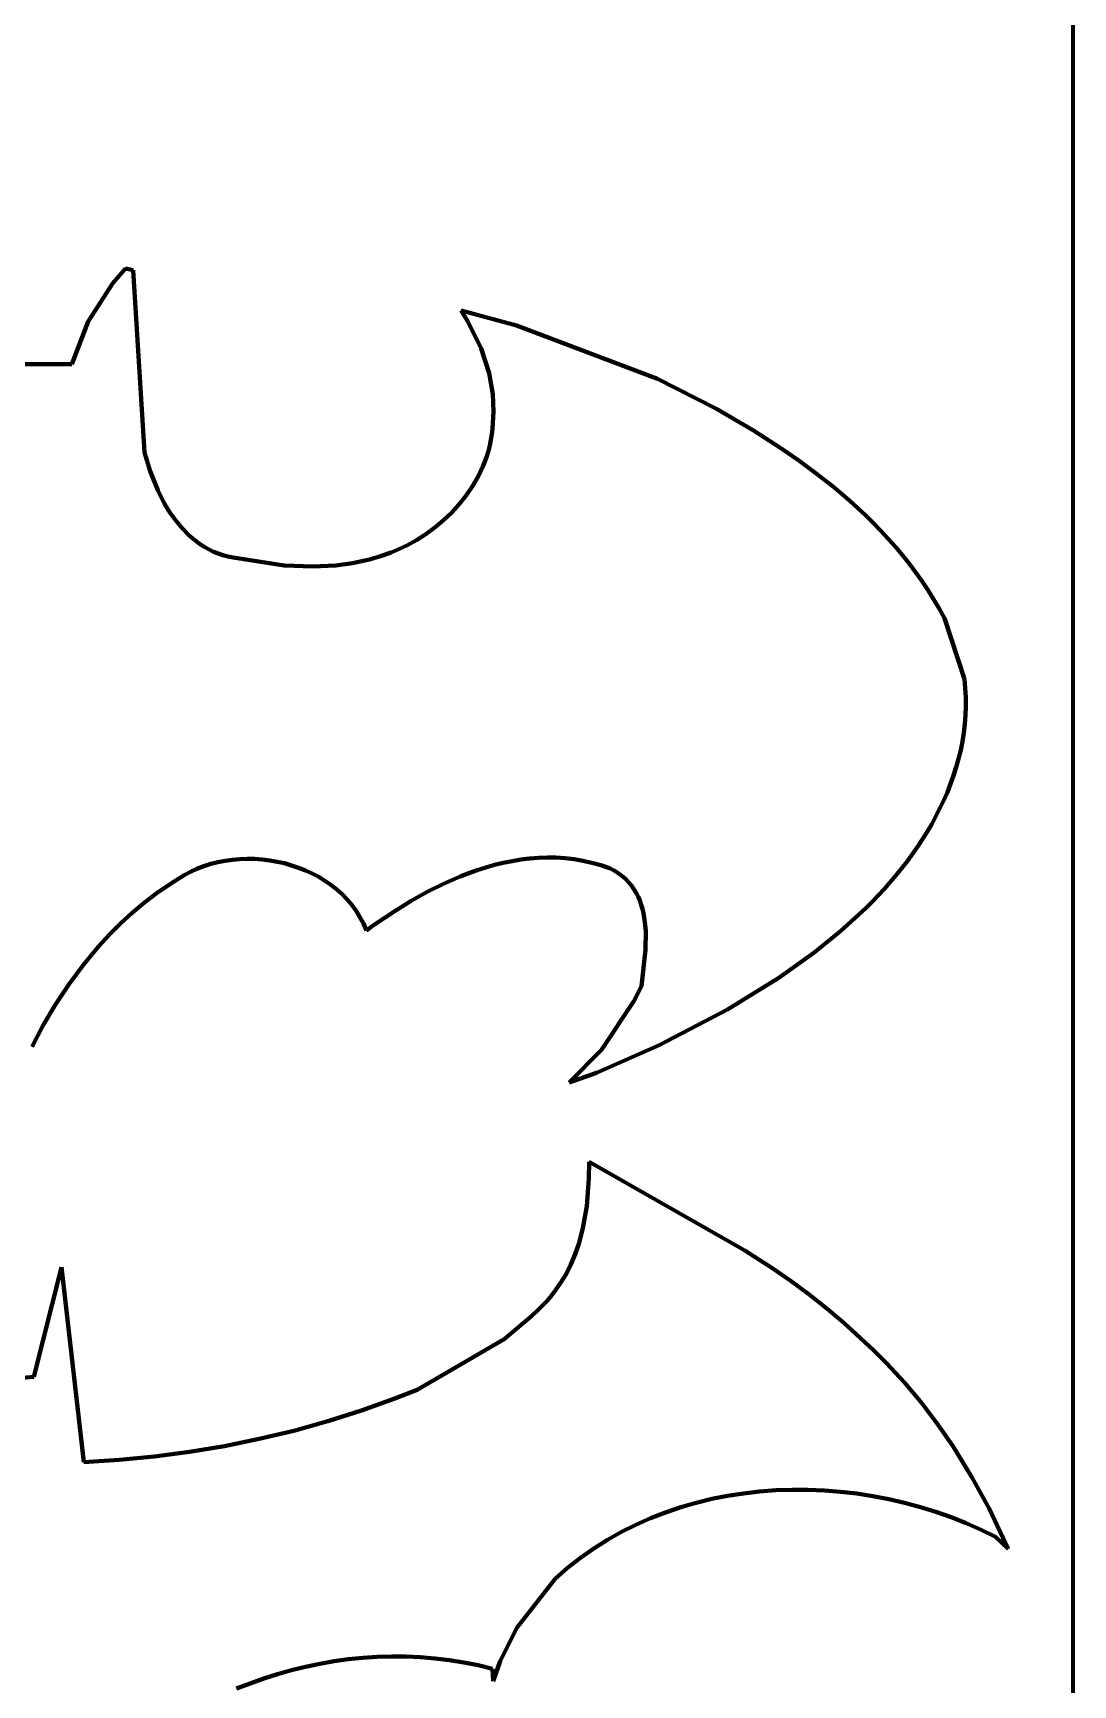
# Model space of a CAD drawing. Header units: millimetres. Extents: x 0 to 8.6, y 0 to 11.1.
# Drawn here: x 7.156 to 8.583, y 3.982 to 6.25 of the extents above; entities that cross this region are included whole.
import ezdxf

# ---------------------------------------------------------------- set-up
doc = ezdxf.new("R2010")
doc.units = ezdxf.units.MM
doc.layers.add('color#010101ff', color=7, linetype='CONTINUOUS', lineweight=100)
doc.layers.add('color#ffffffff', color=7, linetype='CONTINUOUS', lineweight=100)

msp = doc.modelspace()

# ---------------------------------------------------------------- linework, layer by layer
at = {"layer": 'color#010101ff'}
for p, q in [((7.2654, 5.9066), (7.2827, 5.9264)), ((7.2827, 5.9264), (7.2933, 5.9243)), ((7.2933, 5.9243), (7.3089, 5.6741)), ((7.2313, 5.8538), (7.2654, 5.9066)), ((7.209, 5.795), (7.2313, 5.8538)), ((7.7528, 5.8539), (7.7435, 5.869)), ((7.7435, 5.869), (7.8195, 5.8484)), ((7.7709, 5.8167), (7.7528, 5.8539)), ((7.8195, 5.8484), (8.013, 5.7752)), ((7.7817, 5.783), (7.7709, 5.8167)), ((7.0787, 5.795), (7.209, 5.795)), ((7.7868, 5.754), (7.7817, 5.783)), ((8.013, 5.7752), (8.0938, 5.7341)), ((7.788, 5.7304), (7.7868, 5.754)), ((7.7865, 5.7066), (7.788, 5.7304)), ((8.0938, 5.7341), (8.1449, 5.704)), ((7.7843, 5.6913), (7.7856, 5.6989)), ((7.7856, 5.6989), (7.7865, 5.7066)), ((8.1449, 5.704), (8.1825, 5.6799)), ((7.3089, 5.6741), (7.3166, 5.6482)), ((7.7786, 5.669), (7.7808, 5.6763)), ((7.7808, 5.6763), (7.7827, 5.6837)), ((7.7827, 5.6837), (7.7843, 5.6913)), ((8.1825, 5.6799), (8.207, 5.6629)), ((7.3166, 5.6482), (7.3269, 5.6224)), ((7.7667, 5.6409), (7.7732, 5.6547)), ((7.7732, 5.6547), (7.7761, 5.6618)), ((7.7761, 5.6618), (7.7786, 5.669)), ((8.207, 5.6629), (8.231, 5.6452)), ((7.7504, 5.615), (7.759, 5.6277)), ((7.759, 5.6277), (7.7667, 5.6409)), ((8.231, 5.6452), (8.2544, 5.6268)), ((8.2544, 5.6268), (8.2771, 5.6075)), ((7.3269, 5.6224), (7.3364, 5.6036)), ((7.3364, 5.6036), (7.3436, 5.5917)), ((7.7305, 5.5916), (7.7409, 5.603)), ((7.7409, 5.603), (7.7504, 5.615)), ((8.2771, 5.6075), (8.2989, 5.5874)), ((7.3436, 5.5917), (7.3516, 5.5804)), ((7.3516, 5.5804), (7.3604, 5.5699)), ((7.7075, 5.5711), (7.7193, 5.581)), ((7.7193, 5.581), (7.7305, 5.5916)), ((8.2989, 5.5874), (8.3094, 5.577)), ((7.3604, 5.5699), (7.3699, 5.5602)), ((7.3699, 5.5602), (7.375, 5.5558)), ((7.6821, 5.5537), (7.6951, 5.562)), ((7.6951, 5.562), (7.7075, 5.5711)), ((8.3094, 5.577), (8.3197, 5.5664)), ((8.3197, 5.5664), (8.3298, 5.5556)), ((7.375, 5.5558), (7.3803, 5.5516)), ((7.3803, 5.5516), (7.3858, 5.5476)), ((7.3858, 5.5476), (7.3915, 5.544)), ((7.3915, 5.544), (7.3974, 5.5408)), ((7.3974, 5.5408), (7.4036, 5.5378)), ((7.4036, 5.5378), (7.4099, 5.5352)), ((7.4099, 5.5352), (7.4165, 5.533)), ((7.6326, 5.5315), (7.6475, 5.5368)), ((7.6475, 5.5368), (7.6549, 5.5399)), ((7.6549, 5.5399), (7.6687, 5.5463)), ((7.6687, 5.5463), (7.6821, 5.5537)), ((8.3298, 5.5556), (8.3396, 5.5445)), ((8.3396, 5.5445), (8.3491, 5.5331)), ((7.4165, 5.533), (7.4233, 5.5312)), ((7.4233, 5.5312), (7.4304, 5.5297)), ((7.4304, 5.5297), (7.5004, 5.519)), ((7.5004, 5.519), (7.5398, 5.5174)), ((7.5398, 5.5174), (7.5712, 5.519)), ((7.5712, 5.519), (7.5945, 5.5222)), ((7.5945, 5.5222), (7.6175, 5.5271)), ((7.6175, 5.5271), (7.6326, 5.5315)), ((8.3491, 5.5331), (8.3583, 5.5216)), ((8.3583, 5.5216), (8.3672, 5.5097)), ((8.3672, 5.5097), (8.3758, 5.4976)), ((8.3758, 5.4976), (8.3841, 5.4853)), ((8.3841, 5.4853), (8.392, 5.4726)), ((8.392, 5.4726), (8.3996, 5.4597)), ((8.3996, 5.4597), (8.4068, 5.4465)), ((8.4068, 5.4465), (8.4343, 5.363)), ((8.4343, 5.363), (8.4355, 5.3505)), ((8.4355, 5.3505), (8.4362, 5.3381)), ((8.4362, 5.3381), (8.4363, 5.3258)), ((8.4358, 5.3135), (8.4349, 5.3013)), ((8.4363, 5.3258), (8.4358, 5.3135)), ((8.4335, 5.2892), (8.4316, 5.2772)), ((8.4349, 5.3013), (8.4335, 5.2892)), ((8.4292, 5.2654), (8.4264, 5.2536)), ((8.4316, 5.2772), (8.4292, 5.2654)), ((8.4231, 5.2419), (8.4194, 5.2304)), ((8.4264, 5.2536), (8.4231, 5.2419)), ((8.4153, 5.219), (8.4109, 5.2077)), ((8.4194, 5.2304), (8.4153, 5.219)), ((8.406, 5.1965), (8.4008, 5.1855)), ((8.4109, 5.2077), (8.406, 5.1965)), ((8.3953, 5.1746), (8.3894, 5.1639)), ((8.4008, 5.1855), (8.3953, 5.1746)), ((8.3832, 5.1533), (8.3767, 5.1429)), ((8.3894, 5.1639), (8.3832, 5.1533)), ((8.37, 5.1326), (8.3557, 5.1126)), ((8.3767, 5.1429), (8.37, 5.1326)), ((7.3902, 5.1061), (7.3808, 5.1025)), ((7.3997, 5.1091), (7.3902, 5.1061)), ((7.4095, 5.1116), (7.3997, 5.1091)), ((7.4194, 5.1135), (7.4095, 5.1116)), ((7.4295, 5.1149), (7.4194, 5.1135)), ((7.4397, 5.1158), (7.4295, 5.1149)), ((7.4499, 5.1161), (7.4397, 5.1158)), ((7.4602, 5.1159), (7.4499, 5.1161)), ((7.4704, 5.1152), (7.4602, 5.1159)), ((7.4806, 5.114), (7.4704, 5.1152)), ((7.4908, 5.1122), (7.4806, 5.114)), ((7.5008, 5.11), (7.4908, 5.1122)), ((7.5107, 5.1072), (7.5008, 5.11)), ((7.5203, 5.104), (7.5107, 5.1072)), ((7.5298, 5.1002), (7.5203, 5.104)), ((7.7774, 5.1044), (7.7656, 5.1006)), ((7.7893, 5.1077), (7.7774, 5.1044)), ((7.8013, 5.1107), (7.7893, 5.1077)), ((7.8133, 5.1131), (7.8013, 5.1107)), ((7.8254, 5.1151), (7.8133, 5.1131)), ((7.8375, 5.1166), (7.8254, 5.1151)), ((7.8496, 5.1176), (7.8375, 5.1166)), ((7.8618, 5.1179), (7.8496, 5.1176)), ((7.874, 5.1178), (7.8618, 5.1179)), ((7.8862, 5.117), (7.874, 5.1178)), ((7.8984, 5.1155), (7.8862, 5.117)), ((7.9106, 5.1135), (7.8984, 5.1155)), ((7.9228, 5.1107), (7.9106, 5.1135)), ((7.935, 5.1073), (7.9228, 5.1107)), ((7.9471, 5.1031), (7.935, 5.1073)), ((7.9533, 5.0999), (7.9471, 5.1031)), ((8.3557, 5.1126), (8.3404, 5.0934)), ((7.3443, 5.082), (7.3263, 5.0695)), ((7.363, 5.0937), (7.3443, 5.082)), ((7.3718, 5.0984), (7.363, 5.0937)), ((7.3808, 5.1025), (7.3718, 5.0984)), ((7.539, 5.096), (7.5298, 5.1002)), ((7.5479, 5.0912), (7.539, 5.096)), ((7.5565, 5.086), (7.5479, 5.0912)), ((7.5647, 5.0803), (7.5565, 5.086)), ((7.5726, 5.0741), (7.5647, 5.0803)), ((7.7193, 5.0818), (7.6969, 5.0706)), ((7.7307, 5.087), (7.7193, 5.0818)), ((7.7423, 5.0919), (7.7307, 5.087)), ((7.7539, 5.0964), (7.7423, 5.0919)), ((7.7656, 5.1006), (7.7539, 5.0964)), ((7.959, 5.0964), (7.9533, 5.0999)), ((7.9642, 5.0926), (7.959, 5.0964)), ((7.9689, 5.0885), (7.9642, 5.0926)), ((7.9732, 5.0842), (7.9689, 5.0885)), ((7.9771, 5.0796), (7.9732, 5.0842)), ((8.3404, 5.0934), (8.3244, 5.0748)), ((7.3263, 5.0695), (7.3088, 5.0562)), ((7.58, 5.0675), (7.5726, 5.0741)), ((7.5869, 5.0604), (7.58, 5.0675)), ((7.5933, 5.0528), (7.5869, 5.0604)), ((7.675, 5.0584), (7.6537, 5.0454)), ((7.6969, 5.0706), (7.675, 5.0584)), ((7.9806, 5.0747), (7.9771, 5.0796)), ((7.9836, 5.0696), (7.9806, 5.0747)), ((7.9863, 5.0643), (7.9836, 5.0696)), ((7.9887, 5.0589), (7.9863, 5.0643)), ((7.9907, 5.0532), (7.9887, 5.0589)), ((8.3244, 5.0748), (8.3076, 5.0571)), ((7.292, 5.0421), (7.2759, 5.0273)), ((7.3088, 5.0562), (7.292, 5.0421)), ((7.5992, 5.0447), (7.5933, 5.0528)), ((7.6045, 5.0362), (7.5992, 5.0447)), ((7.6092, 5.0273), (7.6045, 5.0362)), ((7.6537, 5.0454), (7.6231, 5.0249)), ((7.9924, 5.0474), (7.9907, 5.0532)), ((7.9938, 5.0415), (7.9924, 5.0474)), ((7.9958, 5.0292), (7.9938, 5.0415)), ((8.2991, 5.0485), (8.2641, 5.0168)), ((8.3076, 5.0571), (8.2991, 5.0485)), ((7.2759, 5.0273), (7.2603, 5.0117)), ((7.6133, 5.0179), (7.6092, 5.0273)), ((7.6231, 5.0249), (7.6133, 5.0179)), ((7.9968, 5.0167), (7.9958, 5.0292)), ((7.9965, 4.991), (7.9968, 5.0167)), ((8.2641, 5.0168), (8.2274, 4.9872)), ((7.2455, 4.9956), (7.2244, 4.9702)), ((7.2603, 5.0117), (7.2455, 4.9956)), ((7.9909, 4.9412), (7.9965, 4.991)), ((7.2244, 4.9702), (7.2047, 4.9437)), ((8.2274, 4.9872), (8.1795, 4.9528)), ((8.1795, 4.9528), (8.1093, 4.9093)), ((7.2047, 4.9437), (7.1865, 4.9161)), ((7.9806, 4.9206), (7.9909, 4.9412)), ((7.1865, 4.9161), (7.1698, 4.8876)), ((7.9362, 4.8539), (7.9806, 4.9206)), ((8.1093, 4.9093), (8.0151, 4.8604)), ((7.1698, 4.8876), (7.1546, 4.8584)), ((7.8916, 4.8092), (7.9362, 4.8539)), ((8.0151, 4.8604), (7.9293, 4.8222)), ((7.9293, 4.8222), (7.8916, 4.8092)), ((7.9189, 4.6772), (7.9191, 4.7)), ((7.9191, 4.7), (8.1328, 4.5786)), ((7.9159, 4.6392), (7.9189, 4.6772)), ((7.9107, 4.6093), (7.9159, 4.6392)), ((7.9048, 4.5874), (7.9107, 4.6093)), ((7.8999, 4.5732), (7.9048, 4.5874)), ((7.8874, 4.546), (7.8941, 4.5594)), ((7.8941, 4.5594), (7.8999, 4.5732)), ((8.1328, 4.5786), (8.1715, 4.5536)), ((7.1569, 4.405), (7.195, 4.5555)), ((7.195, 4.5555), (7.2254, 4.2879)), ((7.8796, 4.5331), (7.8874, 4.546)), ((8.1715, 4.5536), (8.1967, 4.5362)), ((8.1967, 4.5362), (8.2214, 4.518)), ((7.861, 4.509), (7.8661, 4.5148)), ((7.8661, 4.5148), (7.8709, 4.5208)), ((7.8709, 4.5208), (7.8796, 4.5331)), ((8.2214, 4.518), (8.2454, 4.499)), ((7.84, 4.4881), (7.85, 4.4979)), ((7.85, 4.4979), (7.8556, 4.5034)), ((7.8556, 4.5034), (7.861, 4.509)), ((8.2454, 4.499), (8.2688, 4.4791)), ((7.8027, 4.4568), (7.84, 4.4881)), ((8.2688, 4.4791), (8.2803, 4.4687)), ((8.2803, 4.4687), (8.2915, 4.4581)), ((7.6829, 4.387), (7.8027, 4.4568)), ((8.2915, 4.4581), (8.3096, 4.4415)), ((8.3096, 4.4415), (8.3271, 4.4243)), ((8.3271, 4.4243), (8.3521, 4.3973)), ((7.0767, 4.3981), (7.1569, 4.405)), ((7.6526, 4.3752), (7.6829, 4.387)), ((8.3521, 4.3973), (8.3757, 4.369)), ((7.5605, 4.3441), (7.6068, 4.3588)), ((7.6068, 4.3588), (7.6526, 4.3752)), ((8.3757, 4.369), (8.398, 4.3397)), ((7.5136, 4.331), (7.5605, 4.3441)), ((8.398, 4.3397), (8.4189, 4.3093)), ((7.3706, 4.3019), (7.4186, 4.31)), ((7.4186, 4.31), (7.4663, 4.3197)), ((7.4663, 4.3197), (7.5136, 4.331)), ((8.4189, 4.3093), (8.4447, 4.2674)), ((7.2254, 4.2879), (7.2739, 4.2909)), ((7.2739, 4.2909), (7.3224, 4.2956)), ((7.3224, 4.2956), (7.3706, 4.3019)), ((8.4447, 4.2674), (8.4682, 4.2243)), ((8.1092, 4.2416), (8.0875, 4.2373)), ((8.1311, 4.245), (8.1092, 4.2416)), ((8.1532, 4.2476), (8.1311, 4.245)), ((8.1753, 4.2492), (8.1532, 4.2476)), ((8.1976, 4.25), (8.1753, 4.2492)), ((8.2198, 4.2499), (8.1976, 4.25)), ((8.2421, 4.249), (8.2198, 4.2499)), ((8.2644, 4.2473), (8.2421, 4.249)), ((8.2866, 4.2447), (8.2644, 4.2473)), ((8.3086, 4.2412), (8.2866, 4.2447)), ((8.3306, 4.237), (8.3086, 4.2412)), ((8.024, 4.2188), (8.0034, 4.2108)), ((8.0449, 4.2259), (8.024, 4.2188)), ((8.0661, 4.2321), (8.0449, 4.2259)), ((8.0875, 4.2373), (8.0661, 4.2321)), ((8.3523, 4.232), (8.3306, 4.237)), ((8.3739, 4.2262), (8.3523, 4.232)), ((8.3951, 4.2195), (8.3739, 4.2262)), ((8.4161, 4.2122), (8.3951, 4.2195)), ((8.4682, 4.2243), (8.4946, 4.1689)), ((7.9833, 4.2019), (7.9635, 4.192)), ((8.0034, 4.2108), (7.9833, 4.2019)), ((8.4368, 4.204), (8.4161, 4.2122)), ((8.4571, 4.1951), (8.4368, 4.204)), ((7.9442, 4.1811), (7.9254, 4.1693)), ((7.9635, 4.192), (7.9442, 4.1811)), ((8.477, 4.1854), (8.4571, 4.1951)), ((8.4946, 4.1689), (8.477, 4.1854)), ((7.9071, 4.1565), (7.8894, 4.1426)), ((7.9254, 4.1693), (7.9071, 4.1565)), ((7.8723, 4.1278), (7.8198, 4.0603)), ((7.8894, 4.1426), (7.8723, 4.1278)), ((7.8198, 4.0603), (7.7968, 4.0145)), ((7.5689, 4.0145), (7.5493, 4.0111)), ((7.5885, 4.0172), (7.5689, 4.0145)), ((7.6083, 4.0193), (7.5885, 4.0172)), ((7.6281, 4.0206), (7.6083, 4.0193)), ((7.6479, 4.0212), (7.6281, 4.0206)), ((7.6678, 4.021), (7.6479, 4.0212)), ((7.6877, 4.0202), (7.6678, 4.021)), ((7.7075, 4.0185), (7.6877, 4.0202)), ((7.7273, 4.0161), (7.7075, 4.0185)), ((7.7471, 4.013), (7.7273, 4.0161)), ((7.7968, 4.0145), (7.7875, 3.9874)), ((7.4914, 3.9969), (7.4724, 3.9909)), ((7.5105, 4.0023), (7.4914, 3.9969)), ((7.5298, 4.007), (7.5105, 4.0023)), ((7.5493, 4.0111), (7.5298, 4.007)), ((7.7667, 4.009), (7.7471, 4.013)), ((7.7863, 4.0042), (7.7667, 4.009)), ((7.7875, 3.9874), (7.7863, 4.0042)), ((7.4536, 3.9842), (7.4351, 3.977)), ((7.4724, 3.9909), (7.4536, 3.9842))]:
    msp.add_line(p, q, dxfattribs=at)
at = {"layer": 'color#ffffffff'}
for p, q in [((8.5833, 11.0972), (8.5833, 0)), ((7.2827, 5.9264), (7.2654, 5.9066)), ((7.2933, 5.9243), (7.2827, 5.9264)), ((7.3089, 5.6741), (7.2933, 5.9243)), ((7.2654, 5.9066), (7.2313, 5.8538)), ((7.2313, 5.8538), (7.209, 5.795)), ((7.8195, 5.8484), (7.7435, 5.869)), ((7.7435, 5.869), (7.7528, 5.8539)), ((7.7528, 5.8539), (7.7709, 5.8167)), ((8.013, 5.7752), (7.8195, 5.8484)), ((7.7709, 5.8167), (7.7817, 5.783)), ((7.209, 5.795), (7.0787, 5.795)), ((7.7817, 5.783), (7.7868, 5.754)), ((8.0938, 5.7341), (8.013, 5.7752)), ((7.7868, 5.754), (7.788, 5.7304)), ((7.788, 5.7304), (7.7865, 5.7066)), ((8.1449, 5.704), (8.0938, 5.7341)), ((7.7856, 5.6989), (7.7843, 5.6913)), ((7.7865, 5.7066), (7.7856, 5.6989)), ((8.1825, 5.6799), (8.1449, 5.704)), ((7.3166, 5.6482), (7.3089, 5.6741)), ((7.7808, 5.6763), (7.7786, 5.669)), ((7.7827, 5.6837), (7.7808, 5.6763)), ((7.7843, 5.6913), (7.7827, 5.6837)), ((8.207, 5.6629), (8.1825, 5.6799)), ((7.3269, 5.6224), (7.3166, 5.6482)), ((7.7732, 5.6547), (7.7667, 5.6409)), ((7.7761, 5.6618), (7.7732, 5.6547)), ((7.7786, 5.669), (7.7761, 5.6618)), ((8.231, 5.6452), (8.207, 5.6629)), ((7.759, 5.6277), (7.7504, 5.615)), ((7.7667, 5.6409), (7.759, 5.6277)), ((8.2544, 5.6268), (8.231, 5.6452)), ((8.2771, 5.6075), (8.2544, 5.6268)), ((7.3364, 5.6036), (7.3269, 5.6224)), ((7.3436, 5.5917), (7.3364, 5.6036)), ((7.7409, 5.603), (7.7305, 5.5916)), ((7.7504, 5.615), (7.7409, 5.603)), ((8.2989, 5.5874), (8.2771, 5.6075)), ((7.3516, 5.5804), (7.3436, 5.5917)), ((7.3604, 5.5699), (7.3516, 5.5804)), ((7.7193, 5.581), (7.7075, 5.5711)), ((7.7305, 5.5916), (7.7193, 5.581)), ((8.3094, 5.577), (8.2989, 5.5874)), ((7.3699, 5.5602), (7.3604, 5.5699)), ((7.375, 5.5558), (7.3699, 5.5602)), ((7.6951, 5.562), (7.6821, 5.5537)), ((7.7075, 5.5711), (7.6951, 5.562)), ((8.3197, 5.5664), (8.3094, 5.577)), ((8.3298, 5.5556), (8.3197, 5.5664)), ((7.3803, 5.5516), (7.375, 5.5558)), ((7.3858, 5.5476), (7.3803, 5.5516)), ((7.3915, 5.544), (7.3858, 5.5476)), ((7.3974, 5.5408), (7.3915, 5.544)), ((7.4036, 5.5378), (7.3974, 5.5408)), ((7.4099, 5.5352), (7.4036, 5.5378)), ((7.4165, 5.533), (7.4099, 5.5352)), ((7.6475, 5.5368), (7.6326, 5.5315)), ((7.6549, 5.5399), (7.6475, 5.5368)), ((7.6687, 5.5463), (7.6549, 5.5399)), ((7.6821, 5.5537), (7.6687, 5.5463)), ((8.3396, 5.5445), (8.3298, 5.5556)), ((8.3491, 5.5331), (8.3396, 5.5445)), ((7.4233, 5.5312), (7.4165, 5.533)), ((7.4304, 5.5297), (7.4233, 5.5312)), ((7.5004, 5.519), (7.4304, 5.5297)), ((7.5398, 5.5174), (7.5004, 5.519)), ((7.5712, 5.519), (7.5398, 5.5174)), ((7.5945, 5.5222), (7.5712, 5.519)), ((7.6175, 5.5271), (7.5945, 5.5222)), ((7.6326, 5.5315), (7.6175, 5.5271)), ((8.3583, 5.5216), (8.3491, 5.5331)), ((8.3672, 5.5097), (8.3583, 5.5216)), ((8.3758, 5.4976), (8.3672, 5.5097)), ((8.3841, 5.4853), (8.3758, 5.4976)), ((8.392, 5.4726), (8.3841, 5.4853)), ((8.3996, 5.4597), (8.392, 5.4726)), ((8.4068, 5.4465), (8.3996, 5.4597)), ((8.4343, 5.363), (8.4068, 5.4465)), ((8.4355, 5.3505), (8.4343, 5.363)), ((8.4362, 5.3381), (8.4355, 5.3505)), ((8.4363, 5.3258), (8.4362, 5.3381)), ((8.4349, 5.3013), (8.4358, 5.3135)), ((8.4358, 5.3135), (8.4363, 5.3258)), ((8.4316, 5.2772), (8.4335, 5.2892)), ((8.4335, 5.2892), (8.4349, 5.3013)), ((8.4264, 5.2536), (8.4292, 5.2654)), ((8.4292, 5.2654), (8.4316, 5.2772)), ((8.4194, 5.2304), (8.4231, 5.2419)), ((8.4231, 5.2419), (8.4264, 5.2536)), ((8.4109, 5.2077), (8.4153, 5.219)), ((8.4153, 5.219), (8.4194, 5.2304)), ((8.4008, 5.1855), (8.406, 5.1965)), ((8.406, 5.1965), (8.4109, 5.2077)), ((8.3894, 5.1639), (8.3953, 5.1746)), ((8.3953, 5.1746), (8.4008, 5.1855)), ((8.3767, 5.1429), (8.3832, 5.1533)), ((8.3832, 5.1533), (8.3894, 5.1639)), ((8.3557, 5.1126), (8.37, 5.1326)), ((8.37, 5.1326), (8.3767, 5.1429)), ((7.3808, 5.1025), (7.3902, 5.1061)), ((7.3902, 5.1061), (7.3997, 5.1091)), ((7.3997, 5.1091), (7.4095, 5.1116)), ((7.4095, 5.1116), (7.4194, 5.1135)), ((7.4194, 5.1135), (7.4295, 5.1149)), ((7.4295, 5.1149), (7.4397, 5.1158)), ((7.4397, 5.1158), (7.4499, 5.1161)), ((7.4499, 5.1161), (7.4602, 5.1159)), ((7.4602, 5.1159), (7.4704, 5.1152)), ((7.4704, 5.1152), (7.4806, 5.114)), ((7.4806, 5.114), (7.4908, 5.1122)), ((7.4908, 5.1122), (7.5008, 5.11)), ((7.5008, 5.11), (7.5107, 5.1072)), ((7.5107, 5.1072), (7.5203, 5.104)), ((7.5203, 5.104), (7.5298, 5.1002)), ((7.7656, 5.1006), (7.7774, 5.1044)), ((7.7774, 5.1044), (7.7893, 5.1077)), ((7.7893, 5.1077), (7.8013, 5.1107)), ((7.8013, 5.1107), (7.8133, 5.1131)), ((7.8133, 5.1131), (7.8254, 5.1151)), ((7.8254, 5.1151), (7.8375, 5.1166)), ((7.8375, 5.1166), (7.8496, 5.1176)), ((7.8496, 5.1176), (7.8618, 5.1179)), ((7.8618, 5.1179), (7.874, 5.1178)), ((7.874, 5.1178), (7.8862, 5.117)), ((7.8862, 5.117), (7.8984, 5.1155)), ((7.8984, 5.1155), (7.9106, 5.1135)), ((7.9106, 5.1135), (7.9228, 5.1107)), ((7.9228, 5.1107), (7.935, 5.1073)), ((7.935, 5.1073), (7.9471, 5.1031)), ((7.9471, 5.1031), (7.9533, 5.0999)), ((8.3404, 5.0934), (8.3557, 5.1126)), ((7.3263, 5.0695), (7.3443, 5.082)), ((7.3443, 5.082), (7.363, 5.0937)), ((7.363, 5.0937), (7.3718, 5.0984)), ((7.3718, 5.0984), (7.3808, 5.1025)), ((7.5298, 5.1002), (7.539, 5.096)), ((7.539, 5.096), (7.5479, 5.0912)), ((7.5479, 5.0912), (7.5565, 5.086)), ((7.5565, 5.086), (7.5647, 5.0803)), ((7.5647, 5.0803), (7.5726, 5.0741)), ((7.6969, 5.0706), (7.7193, 5.0818)), ((7.7193, 5.0818), (7.7307, 5.087)), ((7.7307, 5.087), (7.7423, 5.0919)), ((7.7423, 5.0919), (7.7539, 5.0964)), ((7.7539, 5.0964), (7.7656, 5.1006)), ((7.9533, 5.0999), (7.959, 5.0964)), ((7.959, 5.0964), (7.9642, 5.0926)), ((7.9642, 5.0926), (7.9689, 5.0885)), ((7.9689, 5.0885), (7.9732, 5.0842)), ((7.9732, 5.0842), (7.9771, 5.0796)), ((8.3244, 5.0748), (8.3404, 5.0934)), ((7.3088, 5.0562), (7.3263, 5.0695)), ((7.5726, 5.0741), (7.58, 5.0675)), ((7.58, 5.0675), (7.5869, 5.0604)), ((7.5869, 5.0604), (7.5933, 5.0528)), ((7.6537, 5.0454), (7.675, 5.0584)), ((7.675, 5.0584), (7.6969, 5.0706)), ((7.9771, 5.0796), (7.9806, 5.0747)), ((7.9806, 5.0747), (7.9836, 5.0696)), ((7.9836, 5.0696), (7.9863, 5.0643)), ((7.9863, 5.0643), (7.9887, 5.0589)), ((7.9887, 5.0589), (7.9907, 5.0532)), ((8.3076, 5.0571), (8.3244, 5.0748)), ((7.2759, 5.0273), (7.292, 5.0421)), ((7.292, 5.0421), (7.3088, 5.0562)), ((7.5933, 5.0528), (7.5992, 5.0447)), ((7.5992, 5.0447), (7.6045, 5.0362)), ((7.6045, 5.0362), (7.6092, 5.0273)), ((7.6231, 5.0249), (7.6537, 5.0454)), ((7.9907, 5.0532), (7.9924, 5.0474)), ((7.9924, 5.0474), (7.9938, 5.0415)), ((7.9938, 5.0415), (7.9958, 5.0292)), ((8.2641, 5.0168), (8.2991, 5.0485)), ((8.2991, 5.0485), (8.3076, 5.0571)), ((7.2603, 5.0117), (7.2759, 5.0273)), ((7.6092, 5.0273), (7.6133, 5.0179)), ((7.6133, 5.0179), (7.6231, 5.0249)), ((7.9958, 5.0292), (7.9968, 5.0167)), ((7.9968, 5.0167), (7.9965, 4.991)), ((8.2274, 4.9872), (8.2641, 5.0168)), ((7.2244, 4.9702), (7.2455, 4.9956)), ((7.2455, 4.9956), (7.2603, 5.0117)), ((7.9965, 4.991), (7.9909, 4.9412)), ((7.2047, 4.9437), (7.2244, 4.9702)), ((8.1795, 4.9528), (8.2274, 4.9872)), ((8.1093, 4.9093), (8.1795, 4.9528)), ((7.1865, 4.9161), (7.2047, 4.9437)), ((7.9909, 4.9412), (7.9806, 4.9206)), ((7.1698, 4.8876), (7.1865, 4.9161)), ((7.9806, 4.9206), (7.9362, 4.8539)), ((8.0151, 4.8604), (8.1093, 4.9093)), ((7.1546, 4.8584), (7.1698, 4.8876)), ((7.9362, 4.8539), (7.8916, 4.8092)), ((7.9293, 4.8222), (8.0151, 4.8604)), ((7.8916, 4.8092), (7.9293, 4.8222)), ((7.9191, 4.7), (7.9189, 4.6772)), ((8.1328, 4.5786), (7.9191, 4.7)), ((7.9189, 4.6772), (7.9159, 4.6392)), ((7.9159, 4.6392), (7.9107, 4.6093)), ((7.9107, 4.6093), (7.9048, 4.5874)), ((7.9048, 4.5874), (7.8999, 4.5732)), ((7.8941, 4.5594), (7.8874, 4.546)), ((7.8999, 4.5732), (7.8941, 4.5594)), ((8.1715, 4.5536), (8.1328, 4.5786)), ((7.195, 4.5555), (7.1569, 4.405)), ((7.2254, 4.2879), (7.195, 4.5555)), ((7.8874, 4.546), (7.8796, 4.5331)), ((8.1967, 4.5362), (8.1715, 4.5536)), ((8.2214, 4.518), (8.1967, 4.5362)), ((7.8661, 4.5148), (7.861, 4.509)), ((7.8709, 4.5208), (7.8661, 4.5148)), ((7.8796, 4.5331), (7.8709, 4.5208)), ((8.2454, 4.499), (8.2214, 4.518)), ((7.85, 4.4979), (7.84, 4.4881)), ((7.8556, 4.5034), (7.85, 4.4979)), ((7.861, 4.509), (7.8556, 4.5034)), ((8.2688, 4.4791), (8.2454, 4.499)), ((7.84, 4.4881), (7.8027, 4.4568)), ((8.2803, 4.4687), (8.2688, 4.4791)), ((8.2915, 4.4581), (8.2803, 4.4687)), ((7.8027, 4.4568), (7.6829, 4.387)), ((8.3096, 4.4415), (8.2915, 4.4581)), ((8.3271, 4.4243), (8.3096, 4.4415)), ((8.3521, 4.3973), (8.3271, 4.4243)), ((7.1569, 4.405), (7.0767, 4.3981)), ((7.6829, 4.387), (7.6526, 4.3752)), ((8.3757, 4.369), (8.3521, 4.3973)), ((7.6068, 4.3588), (7.5605, 4.3441)), ((7.6526, 4.3752), (7.6068, 4.3588)), ((8.398, 4.3397), (8.3757, 4.369)), ((7.5605, 4.3441), (7.5136, 4.331)), ((8.4189, 4.3093), (8.398, 4.3397)), ((7.4186, 4.31), (7.3706, 4.3019)), ((7.4663, 4.3197), (7.4186, 4.31)), ((7.5136, 4.331), (7.4663, 4.3197)), ((8.4447, 4.2674), (8.4189, 4.3093)), ((7.2739, 4.2909), (7.2254, 4.2879)), ((7.3224, 4.2956), (7.2739, 4.2909)), ((7.3706, 4.3019), (7.3224, 4.2956)), ((8.4682, 4.2243), (8.4447, 4.2674)), ((8.0875, 4.2373), (8.1092, 4.2416)), ((8.1092, 4.2416), (8.1311, 4.245)), ((8.1311, 4.245), (8.1532, 4.2476)), ((8.1532, 4.2476), (8.1753, 4.2492)), ((8.1753, 4.2492), (8.1976, 4.25)), ((8.1976, 4.25), (8.2198, 4.2499)), ((8.2198, 4.2499), (8.2421, 4.249)), ((8.2421, 4.249), (8.2644, 4.2473)), ((8.2644, 4.2473), (8.2866, 4.2447)), ((8.2866, 4.2447), (8.3086, 4.2412)), ((8.3086, 4.2412), (8.3306, 4.237)), ((8.0034, 4.2108), (8.024, 4.2188)), ((8.024, 4.2188), (8.0449, 4.2259)), ((8.0449, 4.2259), (8.0661, 4.2321)), ((8.0661, 4.2321), (8.0875, 4.2373)), ((8.3306, 4.237), (8.3523, 4.232)), ((8.3523, 4.232), (8.3739, 4.2262)), ((8.3739, 4.2262), (8.3951, 4.2195)), ((8.3951, 4.2195), (8.4161, 4.2122)), ((8.4946, 4.1689), (8.4682, 4.2243)), ((7.9635, 4.192), (7.9833, 4.2019)), ((7.9833, 4.2019), (8.0034, 4.2108)), ((8.4161, 4.2122), (8.4368, 4.204)), ((8.4368, 4.204), (8.4571, 4.1951)), ((7.9254, 4.1693), (7.9442, 4.1811)), ((7.9442, 4.1811), (7.9635, 4.192)), ((8.4571, 4.1951), (8.477, 4.1854)), ((8.477, 4.1854), (8.4946, 4.1689)), ((7.8894, 4.1426), (7.9071, 4.1565)), ((7.9071, 4.1565), (7.9254, 4.1693)), ((7.8198, 4.0603), (7.8723, 4.1278)), ((7.8723, 4.1278), (7.8894, 4.1426)), ((7.7968, 4.0145), (7.8198, 4.0603)), ((7.5493, 4.0111), (7.5689, 4.0145)), ((7.5689, 4.0145), (7.5885, 4.0172)), ((7.5885, 4.0172), (7.6083, 4.0193)), ((7.6083, 4.0193), (7.6281, 4.0206)), ((7.6281, 4.0206), (7.6479, 4.0212)), ((7.6479, 4.0212), (7.6678, 4.021)), ((7.6678, 4.021), (7.6877, 4.0202)), ((7.6877, 4.0202), (7.7075, 4.0185)), ((7.7075, 4.0185), (7.7273, 4.0161)), ((7.7273, 4.0161), (7.7471, 4.013)), ((7.7875, 3.9874), (7.7968, 4.0145)), ((7.4724, 3.9909), (7.4914, 3.9969)), ((7.4914, 3.9969), (7.5105, 4.0023)), ((7.5105, 4.0023), (7.5298, 4.007)), ((7.5298, 4.007), (7.5493, 4.0111)), ((7.7471, 4.013), (7.7667, 4.009)), ((7.7667, 4.009), (7.7863, 4.0042)), ((7.7863, 4.0042), (7.7875, 3.9874)), ((7.4351, 3.977), (7.4536, 3.9842)), ((7.4536, 3.9842), (7.4724, 3.9909))]:
    msp.add_line(p, q, dxfattribs=at)

doc.saveas('drawing.dxf')
